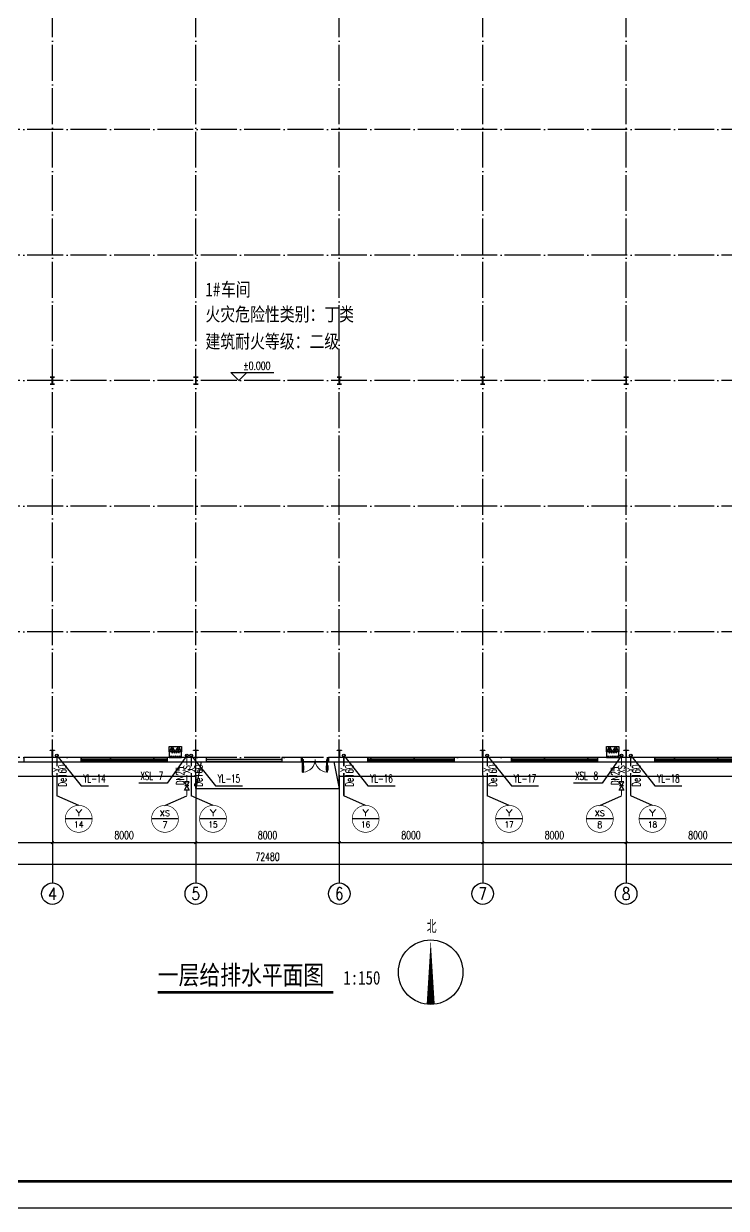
# Model space of a CAD drawing. Extents: x -440213 to 892209, y -122574 to 646408.
# Drawn here: x 27890 to 67076, y 410538 to 476577 of the extents above; entities that cross this region are included whole.
import ezdxf
from ezdxf.enums import TextEntityAlignment as Align

# ---------------------------------------------------------------- set-up
doc = ezdxf.new("R2010")
doc.units = 0
doc.header["$LTSCALE"] = 1000
doc.header["$MEASUREMENT"] = 0
doc.linetypes.add('DASH', pattern=[0.35, 0.25, -0.1])
doc.linetypes.add('DOTE', pattern=[2.42, 2, -0.2, 0.02, -0.2])
doc.layers.get('Defpoints').update_dxf_attribs({"color": 250})
for name, color, linetype in [('0 - 梁柱', 3, 'Continuous'), ('0-建筑立面', 255, 'Continuous'), ('AXIS', 171, 'Continuous'), ('AXIS_TEXT', 7, 'Continuous'), ('DIM_ELEV', 171, 'Continuous'), ('DIM_SYMB', 171, 'Continuous'), ('DIM_消防', 3, 'Continuous'), ('DIM_雨水', 3, 'Continuous'), ('DOTE', 8, 'DOTE'), ('EQUIP_消防', 7, 'Continuous'), ('GROUND', 150, 'Continuous'), ('PIPE-消防', 1, 'Continuous'), ('PIPE-雨水', 4, 'Continuous'), ('PUB_TEXT', 7, 'Continuous'), ('S_WALL', 9, 'Continuous'), ('STAIR', 3, 'Continuous'), ('TEXT_消防', 7, 'Continuous'), ('TEXT_雨水', 7, 'Continuous'), ('TK', 4, 'Continuous'), ('TWT_TEXT', 7, 'Continuous'), ('VALVE_消防', 7, 'Continuous'), ('VPIPE-消防', 1, 'Continuous'), ('VPIPE-雨水', 4, 'Continuous'), ('WALL-PARAPET', 6, 'Continuous'), ('WINDOW', 140, 'Continuous')]:
    doc.layers.add(name, color=color, linetype=linetype)
doc.styles.add('_TCH_AXIS', font='COMPLEX', dxfattribs={"bigfont": 'GBCBIG'})
doc.styles.add('_TCH_DIM', font='SIMPLEX', dxfattribs={"bigfont": 'GBCBIG'})
doc.styles.add('_TCH_DIM_T3', font='SIMPLEX', dxfattribs={"width": 0.705882, "bigfont": 'GBCBIG'})
doc.styles.add('_TWT_CIRCLE', font='COMPLEX', dxfattribs={"width": 1.1, "height": 3, "bigfont": 'HZTXT'})
doc.styles.add('_TWT_PIPEDN', font='SIMPLEX', dxfattribs={"width": 0.8, "height": 3, "bigfont": 'HZTXT'})
doc.styles.add('_TWT_PIPETEXT', font='COMPLEX', dxfattribs={"width": 0.8, "height": 2.5, "bigfont": 'HZTXT'})
doc.styles.add('_TWT_SERIAL', font='COMPLEX', dxfattribs={"width": 0.8, "height": 3, "bigfont": 'HZTXT'})
doc.styles.add('COMPLEX', font='COMPLEX')
doc.styles.add('宋体', font='', dxfattribs={"width": 0.8})
doc.styles.get('宋体').set_extended_font_data('SimSun')
doc.dimstyles.new('_TCH_ARCH&&150', dxfattribs={"dimtxt": 446.25, "dimasz": 150, "dimexe": 375, "dimexo": 450, "dimgap": 189.375, "dimtad": 1, "dimdec": 0, "dimzin": 0, "dimdsep": 46, "dimtxsty": '_TCH_DIM_T3', "dimblk": 'ARCHTICK', "dimcen": 0.09, "dimclrt": 7, "dimazin": 2, "dimtfac": 1, "dimtdec": 0, "dimtix": 1, "dimtmove": 2, "dimatfit": 3, "dimfxl": 0, "dimtolj": 1, "dimtzin": 0, "dimarcsym": 0})

# ---------------------------------------------------------------- blocks, each defined once
blk = doc.blocks.new('A$C670E4FA6')
at = {"layer": '0 - 梁柱'}
h = blk.add_hatch(color=256, dxfattribs=at)
h.paths.add_polyline_path([(125, 0), (0, 0), (0, 12), (120, 12), (120, 200), (125, 200)])
h.paths.add_polyline_path([(250, 0), (125, 0), (125, 200), (130, 200), (130, 12), (250, 12)])
h.paths.add_polyline_path([(250, 388), (130, 388), (130, 200), (125, 200), (125, 400), (250, 400)])
h.paths.add_polyline_path([(125, 200), (120, 200), (120, 388), (0, 388), (0, 400), (125, 400)])
blk.add_lwpolyline([(0, 400), (0, 388), (120, 388), (120, 12), (0, 12), (0, 0), (250, 0), (250, 12), (130, 12), (130, 388), (250, 388), (250, 400)], close=True, dxfattribs=at)
blk = doc.blocks.new('$TwtSys$00000545')
for p, q in [((0, 344), (-198, 0)), ((-198, 0), (198, 0)), ((-73, 36), (73, 182)), ((-73, 182), (73, 36)), ((198, 0), (0, 344))]:
    blk.add_line(p, q)
blk.add_circle((0, 109), 91.8)
blk = doc.blocks.new('消防软管卷盘')
blk.add_lwpolyline([(4963954, 151899), (4963954, 150312), (4964641, 150312), (4964641, 151899)], close=True)
for points, const_width in [([(4964134, 151704), (4964482, 151704)], 1), ([(4964134, 151566), (4964482, 151566)], 1), ([(4964134, 151428), (4964482, 151428)], 1), ([(4964134, 151290), (4964482, 151290)], 1), ([(4964134, 151152), (4964482, 151152)], 1), ([(4964134, 151014), (4964482, 151014)], 0.1), ([(4964134, 150876), (4964482, 150876)], 1), ([(4964134, 150738), (4964482, 150738)], 1), ([(4964150, 150600), (4964499, 150600)], 1), ([(4964150, 150462), (4964499, 150462)], 1)]:
    blk.add_lwpolyline(points, dxfattribs=dict(const_width=const_width))
for centre, start, end in [((4964134, 151636), 90, 270), ((4964134, 151360), 90, 270), ((4964482, 151498), 270, 90), ((4964482, 151222), 270, 90), ((4964134, 151084), 90, 270), ((4964134, 150808), 90, 270), ((4964150, 150532), 90, 270), ((4964482, 150946), 270, 90), ((4964499, 150670), 270, 90)]:
    blk.add_arc(centre, 69, start, end)
blk = doc.blocks.new('92623')
blk.add_lwpolyline([(8910066, 83014), (8909273, 83014), (8909273, 82670), (8910066, 82670)], close=True)
at = {"xscale": -0.5, "yscale": 0.5, "zscale": 0.5, "rotation": 89.99999999998747}
blk.add_blockref('消防软管卷盘', (8985223, 2565334), dxfattribs=at)
at = {"layer": 'EQUIP_消防', "rotation": 179.9999999999874}
for p in [(8909471, 83014), (8909868, 83014)]:
    blk.add_blockref('$TwtSys$00000545', p, dxfattribs=at)
blk = doc.blocks.new('GeYuanFrame_05472585', base_point=(20.09, 4.53))
at = {"layer": 'TK'}
blk.add_lwpolyline([(20.09, 4.53), (20.09, 598.53), (861.09, 598.53), (861.09, 4.53)], close=True, dxfattribs=at)
at = {"layer": 'TK', "const_width": 1}
blk.add_lwpolyline([(45.09, 588.53), (851.09, 588.53), (851.09, 14.53), (45.09, 14.53)], close=True, dxfattribs=at)
blk = doc.blocks.new('_AXISO')
blk.add_circle((0, 0), 0.5)
at = {"layer": 'AXIS_TEXT', "style": 'COMPLEX', "width": 1.041667}
blk.add_attdef('A', text='', height=0.56, dxfattribs=at).set_placement((-0.25, -0.28), (0.25, -0.28), align=Align.FIT)
blk = doc.blocks.new('_ArchTick')
at = {"color": 0, "linetype": 'ByBlock', "const_width": 0.4}
blk.add_lwpolyline([(-0.5, -0.5), (0.5, 0.5)], dxfattribs=at)
blk = doc.blocks.new('*D132')
at = {"layer": 'AXIS', "color": 0, "lineweight": -2}
for p, q in [((5250, 434227), (5250, 429352)), ((77730, 434227), (77730, 429352)), ((5250, 429727), (77730, 429727))]:
    blk.add_line(p, q, dxfattribs=at)
at = {"layer": 'Defpoints', "color": 0}
for p in [(5250, 434677), (77730, 434677), (77730, 429727)]:
    blk.add_point(p, dxfattribs=at)
at = {"layer": 'AXIS', "color": 0, "lineweight": -2, "xscale": 150, "yscale": 150, "zscale": 150, "rotation": 180}
blk.add_blockref('_ArchTick', (5250, 429727), dxfattribs=at)
at = {"layer": 'AXIS', "color": 0, "lineweight": -2, "xscale": 150, "yscale": 150, "zscale": 150}
blk.add_blockref('_ArchTick', (77730, 429727), dxfattribs=at)
at = {"layer": 'AXIS', "color": 7, "insert": (41490, 430140), "char_height": 446.2, "attachment_point": 5, "style": '_TCH_DIM_T3'}
blk.add_mtext('\\A1;72480', dxfattribs=at)
blk = doc.blocks.new('*D136')
at = {"layer": 'AXIS', "color": 0, "lineweight": -2}
for p, q in [((21490, 434227), (21490, 430552)), ((29490, 434227), (29490, 430552)), ((21490, 430927), (29490, 430927))]:
    blk.add_line(p, q, dxfattribs=at)
at = {"layer": 'Defpoints', "color": 0}
for p in [(21490, 434677), (29490, 434677), (29490, 430927)]:
    blk.add_point(p, dxfattribs=at)
at = {"layer": 'AXIS', "color": 0, "lineweight": -2, "xscale": 150, "yscale": 150, "zscale": 150, "rotation": 180}
blk.add_blockref('_ArchTick', (21490, 430927), dxfattribs=at)
at = {"layer": 'AXIS', "color": 0, "lineweight": -2, "xscale": 150, "yscale": 150, "zscale": 150}
blk.add_blockref('_ArchTick', (29490, 430927), dxfattribs=at)
at = {"layer": 'AXIS', "color": 7, "insert": (25490, 431340), "char_height": 446.2, "attachment_point": 5, "style": '_TCH_DIM_T3'}
blk.add_mtext('\\A1;8000', dxfattribs=at)
blk = doc.blocks.new('*D137')
at = {"layer": 'AXIS', "color": 0, "lineweight": -2}
for p, q in [((29490, 434227), (29490, 430552)), ((37490, 434227), (37490, 430552)), ((29490, 430927), (37490, 430927))]:
    blk.add_line(p, q, dxfattribs=at)
at = {"layer": 'Defpoints', "color": 0}
for p in [(29490, 434677), (37490, 434677), (37490, 430927)]:
    blk.add_point(p, dxfattribs=at)
at = {"layer": 'AXIS', "color": 0, "lineweight": -2, "xscale": 150, "yscale": 150, "zscale": 150, "rotation": 180}
blk.add_blockref('_ArchTick', (29490, 430927), dxfattribs=at)
at = {"layer": 'AXIS', "color": 0, "lineweight": -2, "xscale": 150, "yscale": 150, "zscale": 150}
blk.add_blockref('_ArchTick', (37490, 430927), dxfattribs=at)
at = {"layer": 'AXIS', "color": 7, "insert": (33490, 431340), "char_height": 446.2, "attachment_point": 5, "style": '_TCH_DIM_T3'}
blk.add_mtext('\\A1;8000', dxfattribs=at)
blk = doc.blocks.new('*D138')
at = {"layer": 'AXIS', "color": 0, "lineweight": -2}
for p, q in [((37490, 434227), (37490, 430552)), ((45490, 434227), (45490, 430552)), ((37490, 430927), (45490, 430927))]:
    blk.add_line(p, q, dxfattribs=at)
at = {"layer": 'Defpoints', "color": 0}
for p in [(37490, 434677), (45490, 434677), (45490, 430927)]:
    blk.add_point(p, dxfattribs=at)
at = {"layer": 'AXIS', "color": 0, "lineweight": -2, "xscale": 150, "yscale": 150, "zscale": 150, "rotation": 180}
blk.add_blockref('_ArchTick', (37490, 430927), dxfattribs=at)
at = {"layer": 'AXIS', "color": 0, "lineweight": -2, "xscale": 150, "yscale": 150, "zscale": 150}
blk.add_blockref('_ArchTick', (45490, 430927), dxfattribs=at)
at = {"layer": 'AXIS', "color": 7, "insert": (41490, 431340), "char_height": 446.2, "attachment_point": 5, "style": '_TCH_DIM_T3'}
blk.add_mtext('\\A1;8000', dxfattribs=at)
blk = doc.blocks.new('*D139')
at = {"layer": 'AXIS', "color": 0, "lineweight": -2}
for p, q in [((45490, 434227), (45490, 430552)), ((53490, 434227), (53490, 430552)), ((45490, 430927), (53490, 430927))]:
    blk.add_line(p, q, dxfattribs=at)
at = {"layer": 'Defpoints', "color": 0}
for p in [(45490, 434677), (53490, 434677), (53490, 430927)]:
    blk.add_point(p, dxfattribs=at)
at = {"layer": 'AXIS', "color": 0, "lineweight": -2, "xscale": 150, "yscale": 150, "zscale": 150, "rotation": 180}
blk.add_blockref('_ArchTick', (45490, 430927), dxfattribs=at)
at = {"layer": 'AXIS', "color": 0, "lineweight": -2, "xscale": 150, "yscale": 150, "zscale": 150}
blk.add_blockref('_ArchTick', (53490, 430927), dxfattribs=at)
at = {"layer": 'AXIS', "color": 7, "insert": (49490, 431340), "char_height": 446.2, "attachment_point": 5, "style": '_TCH_DIM_T3'}
blk.add_mtext('\\A1;8000', dxfattribs=at)
blk = doc.blocks.new('*D140')
at = {"layer": 'AXIS', "color": 0, "lineweight": -2}
for p, q in [((53490, 434227), (53490, 430552)), ((61490, 434227), (61490, 430552)), ((53490, 430927), (61490, 430927))]:
    blk.add_line(p, q, dxfattribs=at)
at = {"layer": 'Defpoints', "color": 0}
for p in [(53490, 434677), (61490, 434677), (61490, 430927)]:
    blk.add_point(p, dxfattribs=at)
at = {"layer": 'AXIS', "color": 0, "lineweight": -2, "xscale": 150, "yscale": 150, "zscale": 150, "rotation": 180}
blk.add_blockref('_ArchTick', (53490, 430927), dxfattribs=at)
at = {"layer": 'AXIS', "color": 0, "lineweight": -2, "xscale": 150, "yscale": 150, "zscale": 150}
blk.add_blockref('_ArchTick', (61490, 430927), dxfattribs=at)
at = {"layer": 'AXIS', "color": 7, "insert": (57490, 431340), "char_height": 446.2, "attachment_point": 5, "style": '_TCH_DIM_T3'}
blk.add_mtext('\\A1;8000', dxfattribs=at)
blk = doc.blocks.new('*D141')
at = {"layer": 'AXIS', "color": 0, "lineweight": -2}
for p, q in [((61490, 434227), (61490, 430552)), ((69490, 434227), (69490, 430552)), ((61490, 430927), (69490, 430927))]:
    blk.add_line(p, q, dxfattribs=at)
at = {"layer": 'Defpoints', "color": 0}
for p in [(61490, 434677), (69490, 434677), (69490, 430927)]:
    blk.add_point(p, dxfattribs=at)
at = {"layer": 'AXIS', "color": 0, "lineweight": -2, "xscale": 150, "yscale": 150, "zscale": 150, "rotation": 180}
blk.add_blockref('_ArchTick', (61490, 430927), dxfattribs=at)
at = {"layer": 'AXIS', "color": 0, "lineweight": -2, "xscale": 150, "yscale": 150, "zscale": 150}
blk.add_blockref('_ArchTick', (69490, 430927), dxfattribs=at)
at = {"layer": 'AXIS', "color": 7, "insert": (65490, 431340), "char_height": 446.2, "attachment_point": 5, "style": '_TCH_DIM_T3'}
blk.add_mtext('\\A1;8000', dxfattribs=at)
blk = doc.blocks.new('$DorLib2D$00000213')
at = {"color": 0, "linetype": 'DASH', "const_width": 0.02}
blk.add_lwpolyline([(0.5, 0), (-0.5, 0)], dxfattribs=at)
blk = doc.blocks.new('$DorLib2D$00000011')
for p, q in [((-0.467, 0.471), (-0.467, -0.062)), ((-0.467, 0.471), (-0.433, 0.471)), ((-0.433, 0.471), (-0.433, 0.004)), ((0.433, 0.471), (0.433, 0.004)), ((0.467, 0.471), (0.433, 0.471)), ((0.467, 0.471), (0.467, -0.062)), ((-0.5, 0.004), (-0.433, 0.004)), ((-0.5, 0.004), (-0.5, -0.062)), ((-0.483, 0.396), (-0.467, 0.396)), ((-0.483, 0.235), (-0.467, 0.235)), ((-0.417, 0.396), (-0.433, 0.396)), ((-0.417, 0.235), (-0.433, 0.235)), ((0.417, 0.396), (0.433, 0.396)), ((0.417, 0.235), (0.433, 0.235)), ((0.5, 0.004), (0.433, 0.004)), ((0.483, 0.396), (0.467, 0.396)), ((0.483, 0.235), (0.467, 0.235)), ((0.5, 0.004), (0.5, -0.062)), ((-0.5, -0.062), (-0.467, -0.062)), ((0.5, -0.062), (0.467, -0.062))]:
    blk.add_line(p, q)
at = {"lineweight": 13}
for p, q in [((-0.483, 0.396), (-0.483, 0.235)), ((-0.417, 0.396), (-0.417, 0.235)), ((0.417, 0.396), (0.417, 0.235)), ((0.483, 0.396), (0.483, 0.235))]:
    blk.add_line(p, q, dxfattribs=at)
for centre, start, end in [((-0.467, 0.004), 0, 85.904), ((0.467, 0.004), 94.096, 180)]:
    blk.add_arc(centre, 0.467, start, end, dxfattribs=at)
blk = doc.blocks.new('$TCHSYS$WIN2D')
for p, q in [((-0.5, 0.5), (0.5, 0.5)), ((-0.5, 0.5), (-0.5, -0.5)), ((0.5, 0.5), (0.5, -0.5)), ((0.5, 0.167), (-0.5, 0.167)), ((0.5, -0.167), (-0.5, -0.167)), ((-0.5, -0.5), (0.5, -0.5))]:
    blk.add_line(p, q)
blk = doc.blocks.new('$VALVE$00000296')
for points in [[(-125, 72), (-125, -72), (125, 72), (125, -72), (-125, 72)], [(0, 60), (0, -64)]]:
    blk.add_lwpolyline(points)
for p in [(-125, 0), (125, 0)]:
    blk.add_point(p)

msp = doc.modelspace()

# ---------------------------------------------------------------- linework, layer by layer
at = {"layer": 'AXIS'}
for p, q in [((29490.2, 434677), (29490.2, 428677)), ((37490.2, 434677), (37490.2, 428677)), ((45490.2, 434677), (45490.2, 428677)), ((53490.2, 434677), (53490.2, 428677)), ((61490.2, 434677), (61490.2, 428677))]:
    msp.add_line(p, q, dxfattribs=at)
at = {"layer": 'DIM_ELEV'}
for p, q in [((39885, 456677), (39435, 457127)), ((39435, 457127), (41834.5, 457127)), ((39885, 456677), (40335, 457127))]:
    msp.add_line(p, q, dxfattribs=at)
at = {"layer": 'DIM_SYMB'}
msp.add_lwpolyline([(50588.5, 421900.8, 450, 0, 0), (50588.5, 425500.8, 0, 0, 0)], format="xyseb", dxfattribs=at)
at = {"layer": 'DIM_SYMB', "const_width": 140}
msp.add_lwpolyline([(35368.6, 422576.7), (45156.8, 422576.7)], dxfattribs=at)
at = {"layer": 'DIM_SYMB'}
msp.add_circle((50588.5, 423700.8), 1800, dxfattribs=at)
at = {"layer": 'DIM_消防'}
for p, q in [((36985.5, 435777.1), (35895.6, 434240.8)), ((61235.5, 435777.1), (60145.6, 434240.8)), ((35895.6, 434240.8), (34308.1, 434240.8)), ((60145.6, 434240.8), (58558.1, 434240.8)), ((31710.4, 432249.6), (30210.4, 432249.6)), ((36520, 432249.6), (35020, 432249.6)), ((39201, 432249.6), (37701, 432249.6)), ((47710.4, 432249.6), (46210.4, 432249.6)), ((55710.4, 432249.6), (54210.4, 432249.6)), ((60770, 432249.6), (59270, 432249.6)), ((63710.4, 432249.6), (62210.4, 432249.6))]:
    msp.add_line(p, q, dxfattribs=at)
at = {"layer": 'DIM_消防', "const_width": 37.5}
for points in [[(31710.4, 432249.6, 1), (30210.4, 432249.6, 1)], [(36520, 432249.6, 1), (35020, 432249.6, 1)], [(39201, 432249.6, 1), (37701, 432249.6, 1)], [(47710.4, 432249.6, 1), (46210.4, 432249.6, 1)], [(55710.4, 432249.6, 1), (54210.4, 432249.6, 1)], [(60770, 432249.6, 1), (59270, 432249.6, 1)], [(63710.4, 432249.6, 1), (62210.4, 432249.6, 1)]]:
    msp.add_lwpolyline(points, format="xyb", close=True, dxfattribs=at)
at = {"layer": 'DIM_雨水'}
for p, q in [((29744.9, 435777.1), (31091.1, 434092.5)), ((37235.5, 435777.1), (38581.7, 434092.5)), ((45744.9, 435777.1), (47091.1, 434092.5)), ((53744.9, 435777.1), (55091.1, 434092.5)), ((61744.9, 435777.1), (63091.1, 434092.5)), ((31091.1, 434092.5), (32626.5, 434092.5)), ((38581.7, 434092.5), (40091.3, 434092.5)), ((47091.1, 434092.5), (48600.6, 434092.5)), ((55091.1, 434092.5), (56600.6, 434092.5)), ((63091.1, 434092.5), (64600.6, 434092.5))]:
    msp.add_line(p, q, dxfattribs=at)
at = {"layer": 'DOTE'}
for p, q in [((29490.2, 434677), (29490.2, 478677)), ((37490.2, 434677), (37490.2, 478677)), ((45490.2, 434677), (45490.2, 478677)), ((53490.2, 434677), (53490.2, 478677)), ((61490.2, 434677), (61490.2, 478677)), ((78490.2, 470677), (4490.2, 470677)), ((78490.2, 463677), (4490.2, 463677)), ((78490.2, 456677), (4490.2, 456677)), ((78490.2, 449677), (4490.2, 449677)), ((78490.2, 442677), (4490.2, 442677)), ((78490.2, 435677), (4490.2, 435677))]:
    msp.add_line(p, q, dxfattribs=at)
at = {"layer": 'GROUND', "color": 8}
for p, q in [((5250.2, 435437), (37490.2, 435437)), ((45490.2, 435437), (77730.2, 435437)), ((4450.2, 434637), (37490.2, 434637)), ((45490.2, 434637), (78530.2, 434637))]:
    msp.add_line(p, q, dxfattribs=at)
at = {"layer": 'PIPE-消防', "linetype": 'Continuous', "ltscale": 1.5, "const_width": 52.5}
for points in [[(36985.5, 435702.1), (36985.5, 435240.7)], [(61235.5, 435702.1), (61235.5, 435240.7)], [(36985.5, 434702.1), (36985.5, 434307.6)], [(61235.5, 434702.1), (61235.5, 434307.6)], [(36985.5, 433857.6), (36985.5, 433540.4)], [(61235.5, 433857.6), (61235.5, 433540.4)]]:
    msp.add_lwpolyline(points, dxfattribs=at)
at = {"layer": 'PIPE-雨水', "linetype": 'Continuous', "ltscale": 1.5, "const_width": 75}
for points in [[(29744.9, 435702.1), (29744.9, 435174.2)], [(37235.5, 435702.1), (37235.5, 435174.2)], [(45744.9, 435702.1), (45744.9, 435174.2)], [(53744.9, 435702.1), (53744.9, 435174.2)], [(61744.9, 435702.1), (61744.9, 435174.2)], [(29744.9, 434807.1), (29744.9, 433540.4)], [(37235.5, 434807.1), (37235.5, 433540.4)], [(45744.9, 434807.1), (45744.9, 433540.4)], [(53744.9, 434807.1), (53744.9, 433540.4)], [(61744.9, 434807.1), (61744.9, 433540.4)]]:
    msp.add_lwpolyline(points, dxfattribs=at)
at = {"layer": 'S_WALL', "color": 3}
for p, q in [((30960.4, 432999.6), (29744.9, 433540.4)), ((35770, 432999.6), (36985.5, 433540.4)), ((38451, 432999.6), (37235.5, 433540.4)), ((46960.4, 432999.6), (45744.9, 433540.4)), ((54960.4, 432999.6), (53744.9, 433540.4)), ((60020, 432999.6), (61235.5, 433540.4)), ((62960.4, 432999.6), (61744.9, 433540.4))]:
    msp.add_line(p, q, dxfattribs=at)
at = {"layer": 'STAIR', "color": 8}
for p, q in [((37490.2, 433937), (37490.2, 435437)), ((37490.2, 435437), (45490.2, 435437)), ((37790.2, 435437), (37490.2, 433937)), ((45190.2, 435437), (45490.2, 433937)), ((45490.2, 433937), (45490.2, 435437)), ((37490.2, 433937), (45490.2, 433937))]:
    msp.add_line(p, q, dxfattribs=at)
at = {"layer": 'VPIPE-消防', "linetype": 'Continuous'}
for centre in [(36985.5, 435777.1), (61235.5, 435777.1)]:
    msp.add_circle(centre, 75, dxfattribs=at)
at = {"layer": 'VPIPE-雨水', "linetype": 'Continuous'}
for centre in [(29744.9, 435777.1), (37235.5, 435777.1), (45744.9, 435777.1), (53744.9, 435777.1), (61744.9, 435777.1)]:
    msp.add_circle(centre, 75, dxfattribs=at)
at = {"layer": 'WALL-PARAPET'}
for p, q in [((31090.2, 435677), (27890.2, 435677)), ((27890.2, 435677), (27890.2, 435437)), ((27890.2, 435437), (31090.2, 435437)), ((31090.2, 435437), (31090.2, 435677)), ((38090.6, 435677), (35890.2, 435677)), ((35890.2, 435677), (35890.2, 435437)), ((35890.2, 435437), (38090.6, 435437)), ((38090.6, 435437), (38090.6, 435677)), ((43390.2, 435677), (42290.6, 435677)), ((42290.6, 435677), (42290.6, 435437)), ((42290.6, 435437), (43390.2, 435437)), ((43390.2, 435437), (43390.2, 435677)), ((47090.2, 435677), (44890.2, 435677)), ((44890.2, 435677), (44890.2, 435437)), ((44890.2, 435437), (47090.2, 435437)), ((47090.2, 435437), (47090.2, 435677)), ((55090.2, 435677), (51890.2, 435677)), ((51890.2, 435677), (51890.2, 435437)), ((51890.2, 435437), (55090.2, 435437)), ((55090.2, 435437), (55090.2, 435677)), ((63090.2, 435677), (59890.2, 435677)), ((59890.2, 435677), (59890.2, 435437)), ((59890.2, 435437), (63090.2, 435437)), ((63090.2, 435437), (63090.2, 435677))]:
    msp.add_line(p, q, dxfattribs=at)
at = {"layer": 'WINDOW'}
for p, q in [((42290.6, 435437), (38090.6, 435437)), ((44890.2, 435437), (43390.2, 435437))]:
    msp.add_line(p, q, dxfattribs=at)

# ---------------------------------------------------------------- block references
at = {"xscale": -0.882, "yscale": 0.882, "zscale": 0.882, "rotation": 180}
for p in [(-7821981.6, 509198.1), (-7797592.8, 509198.1)]:
    msp.add_blockref('92623', p, dxfattribs=at)
at = {"layer": '0 - 梁柱', "xscale": -1}
for p in [(29615.2, 456477), (37615.2, 456477), (45615.2, 456477), (53615.2, 456477), (61615.2, 456477), (29615.2, 435677), (37615.2, 435677), (45615.2, 435677), (53615.2, 435677), (61615.2, 435677)]:
    msp.add_blockref('A$C670E4FA6', p, dxfattribs=at)
at = {"layer": '0-建筑立面', "xscale": 150, "yscale": 150, "zscale": 150}
msp.add_blockref('GeYuanFrame_05472585', (-16808.6, 410538.3), dxfattribs=at)
at = {"layer": 'AXIS'}
ref = msp.add_blockref('_AXISO', (29490.2, 428077), dxfattribs=dict(at, xscale=1200, yscale=1200, zscale=1200))
ref.add_attrib('A', '4', dxfattribs={"layer": 'AXIS_TEXT', "height": 668.2, "style": '_TCH_AXIS'}).set_placement((29235.7, 427743), (29744.7, 427743), align=Align.FIT)
ref = msp.add_blockref('_AXISO', (37490.2, 428077), dxfattribs=dict(at, xscale=1200, yscale=1200, zscale=1200))
ref.add_attrib('A', '5', dxfattribs={"layer": 'AXIS_TEXT', "height": 698.9, "style": '_TCH_AXIS'}).set_placement((37257.2, 427727.6), (37723.2, 427727.6), align=Align.FIT)
ref = msp.add_blockref('_AXISO', (45490.2, 428077), dxfattribs=dict(at, xscale=1200, yscale=1200, zscale=1200))
ref.add_attrib('A', '6', dxfattribs={"layer": 'AXIS_TEXT', "height": 698.9, "style": '_TCH_AXIS'}).set_placement((45257.2, 427727.6), (45723.2, 427727.6), align=Align.FIT)
ref = msp.add_blockref('_AXISO', (53490.2, 428077), dxfattribs=dict(at, xscale=1200, yscale=1200, zscale=1200))
ref.add_attrib('A', '7', dxfattribs={"layer": 'AXIS_TEXT', "height": 698.9, "style": '_TCH_AXIS'}).set_placement((53257.2, 427727.6), (53723.2, 427727.6), align=Align.FIT)
ref = msp.add_blockref('_AXISO', (61490.2, 428077), dxfattribs=dict(at, xscale=1200, yscale=1200, zscale=1200))
ref.add_attrib('A', '8', dxfattribs={"layer": 'AXIS_TEXT', "height": 698.9, "style": '_TCH_AXIS'}).set_placement((61257.2, 427727.6), (61723.2, 427727.6), align=Align.FIT)
at = {"layer": 'VALVE_消防', "xscale": -1.8, "yscale": 1.8, "zscale": 1.8, "rotation": 270}
for p in [(36985.5, 434082.6), (61235.5, 434082.6)]:
    msp.add_blockref('$VALVE$00000296', p, dxfattribs=at)
at = {"layer": 'WINDOW', "rotation": 179.9999999999999}
for name, p, xscale, yscale, zscale in [('$TCHSYS$WIN2D', (33490.2, 435557), 4800, -240, 4800), ('$DorLib2D$00000213', (40190.6, 435557), 4200, -4200, 4200), ('$DorLib2D$00000011', (44140.2, 435557), -1500, 1500, -1500), ('$TCHSYS$WIN2D', (49490.2, 435557), 4800, -240, 4800), ('$TCHSYS$WIN2D', (57490.2, 435557), 4800, -240, 4800), ('$TCHSYS$WIN2D', (65490.2, 435557), 4800, -240, 4800)]:
    msp.add_blockref(name, p, dxfattribs=dict(at, xscale=xscale, yscale=yscale, zscale=zscale))

# ---------------------------------------------------------------- texts
at = {"layer": 'DIM_消防', "color": 7, "style": '_TWT_CIRCLE'}
for s, height, p, p2 in [('Y', 372.7, (30774.9, 432391.2), (31145.9, 432391.2)), ('XS', 317.96, (35486.9, 432400.2), (36053.2, 432400.2)), ('Y', 372.7, (38265.6, 432391.2), (38636.5, 432391.2)), ('Y', 372.7, (46774.9, 432391.2), (47145.9, 432391.2)), ('Y', 372.7, (54774.9, 432391.2), (55145.9, 432391.2)), ('XS', 317.96, (59736.9, 432400.2), (60303.2, 432400.2)), ('Y', 372.7, (62774.9, 432391.2), (63145.9, 432391.2)), ('14', 329.14, (30693.2, 431771.8), (31227.6, 431771.8)), ('7', 388.1, (35627.7, 431722.2), (35912.3, 431722.2)), ('15', 336.64, (38195.4, 431765.6), (38706.7, 431765.6)), ('16', 336.64, (46704.7, 431765.6), (47216.1, 431765.6)), ('17', 336.64, (54704.7, 431765.6), (55216.1, 431765.6)), ('8', 388.1, (59877.7, 431722.2), (60162.3, 431722.2)), ('18', 336.64, (62704.7, 431765.6), (63216.1, 431765.6))]:
    msp.add_text(s, height=height, dxfattribs=at).set_placement(p, p2, align=Align.FIT)
at = {"layer": 'PUB_TEXT'}
for s, height, style, width, p in [('1#', 759.49, '宋体', 0.8, (38027.7, 461382.6)), ('车间', 759.49, '宋体', 0.8, (38891.8, 461382.6)), ('火灾危险性类别：丁类', 759.49, '宋体', 0.8, (38027.7, 459998.4)), ('建筑耐火等级：二级', 759.49, '宋体', 0.8, (38027.7, 458485.5)), ('%%P0.000', 446.25, '_TCH_DIM', 0.705882, (40139.5, 457284.5)), ('一层给排水平面图', 1063.29, '宋体', 0.8, (35368.6, 423016.2)), ('1:150', 759.49, '宋体', 0.8, (45716.8, 423010.3))]:
    msp.add_text(s, height=height, dxfattribs=dict(at, style=style, width=width)).set_placement(p)
at = {"layer": 'PUB_TEXT', "style": '_TCH_DIM'}
msp.add_text('北', height=723.4, dxfattribs=at).set_placement((50373.1, 425875.8))
at = {"layer": 'TEXT_消防', "linetype": 'Continuous', "style": '_TWT_PIPEDN', "width": 0.64}
for p in [(36846.3, 434130.7), (61096.3, 434130.7)]:
    msp.add_text('DN25', height=450, rotation=90, dxfattribs=at).set_placement(p)
at = {"layer": 'TEXT_消防', "style": '_TWT_PIPETEXT', "width": 0.64}
for p in [(37173, 434777.1), (61423, 434777.1)]:
    msp.add_text('XS', height=375, rotation=90, dxfattribs=at).set_placement(p)
at = {"layer": 'TEXT_雨水', "linetype": 'Continuous', "style": '_TWT_PIPEDN', "width": 0.64}
for p in [(30283.4, 434048.4), (37859.5, 434048.4), (46283.4, 434048.4), (54283.4, 434048.4), (62283.4, 434048.4)]:
    msp.add_text('De160', height=450, rotation=90, dxfattribs=at).set_placement(p)
at = {"layer": 'TEXT_雨水', "style": '_TWT_PIPETEXT', "width": 0.64}
for rotation, p in [(90, (29932.4, 434882.1)), (270, (37048, 435099.2)), (90, (45932.4, 434882.1)), (90, (53932.4, 434882.1)), (90, (61932.4, 434882.1))]:
    msp.add_text('Y', height=375, rotation=rotation, dxfattribs=at).set_placement(p)
at = {"layer": 'TWT_TEXT', "style": '_TWT_SERIAL', "width": 0.64}
for s, p in [('YL-14', (31219.9, 434272.5)), ('XSL-7', (34398.1, 434420.8)), ('YL-15', (38712.1, 434272.5)), ('YL-16', (47221.5, 434272.5)), ('YL-17', (55221.5, 434272.5)), ('XSL-8', (58648.1, 434420.8)), ('YL-18', (63221.5, 434272.5))]:
    msp.add_text(s, height=450, dxfattribs=at).set_placement(p)

# ---------------------------------------------------------------- dimensions: what is measured, and where the dimension line sits
at = {"layer": 'AXIS'}
for p1, p2, distance, picture, middle in [((5250.2, 434677), (77730.2, 434677), -4950, '*D132', (41490.2, 430139.5)), ((21490.2, 434677), (29490.2, 434677), -3750, '*D136', (25490.2, 431339.5)), ((29490.2, 434677), (37490.2, 434677), -3750, '*D137', (33490.2, 431339.5)), ((37490.2, 434677), (45490.2, 434677), -3750, '*D138', (41490.2, 431339.5)), ((45490.2, 434677), (53490.2, 434677), -3750, '*D139', (49490.2, 431339.5)), ((53490.2, 434677), (61490.2, 434677), -3750, '*D140', (57490.2, 431339.5)), ((61490.2, 434677), (69490.2, 434677), -3750, '*D141', (65490.2, 431339.5))]:
    dim = msp.add_aligned_dim(p1=p1, p2=p2, distance=distance, dimstyle='_TCH_ARCH&&150', dxfattribs=at)
    dim.commit()
    dim.dimension.update_dxf_attribs({"geometry": picture, "text_midpoint": middle})

doc.saveas('drawing.dxf')
